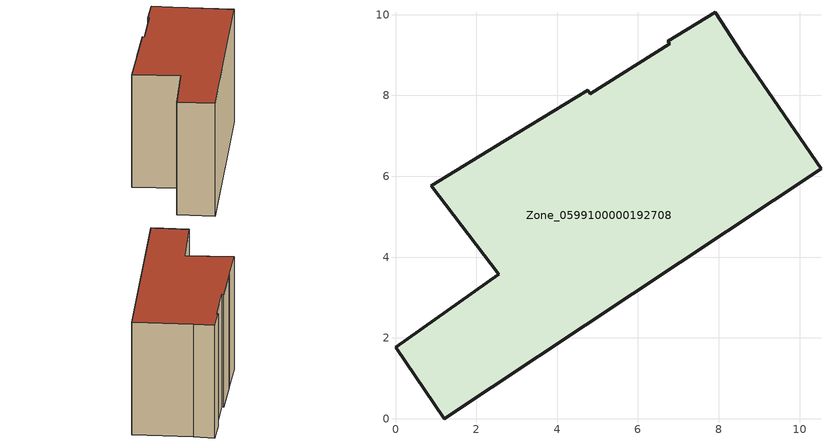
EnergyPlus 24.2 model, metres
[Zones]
Zone_0599100000192708
 floor ground (C_G): 0,1.77 2.55,3.57 0.89,5.77 2.7,6.88 2.77,6.92 4.75,8.13 4.82,8.04 6.79,9.28 6.73,9.34 7.91,10.06 8.57,9.05 10.53,6.18 1.21,0 z0
 wall outside (C_F): 2.55,3.57 0,1.77 1.21,0 10.53,6.18 8.57,9.05 7.91,10.06 6.73,9.34 6.79,9.28 4.82,8.04 4.75,8.13 2.77,6.92 2.7,6.88 0.89,5.77 2.55,3.57 z0:7.18
 roof outside (C_R): 7.91,10.06 6.73,9.34 6.79,9.28 4.82,8.04 4.75,8.13 2.77,6.92 2.7,6.88 0.89,5.77 2.55,3.57 0,1.77 1.21,0 10.53,6.18 8.57,9.05 z7.18
[BUILDING]
Pand.0599100000192708: North Axis=0; Terrain=City; Loads Convergence Tolerance Value=0.04; Temperature Convergence Tolerance Value=0.4; Solar Distribution=FullExterior; Maximum Number of Warmup Days=25; Minimum Number of Warmup Days=1
[Site:Location]
Rotterdam.The.Hague.AP_ZH_NLD Design_Conditions: Latitude=51.96; Longitude=4.45; Time Zone=1; Elevation=-4.5
[SITE:GROUNDTEMPERATURE:BUILDINGSURFACE]
18, 18, 18, 18, 18, 18, 18, 18, 18, 18, 18, 18
[MATERIAL] Thermal Absorptance=0.9; Solar Absorptance=0.7; Visible Absorptance=0.7
Name | Roughness | Thickness | Conductivity | Density | Specific Heat
G.TC.1946 | MediumSmooth | 0.15 | 1 | 540 | 1210
F.TC.1946 | Rough | 0.3 | 0.857143 | 1920 | 840
R.TC.1946 | MediumRough | 0.2 | 0.909091 | 1500 | 1000
[CONSTRUCTION]
C_G: G.TC.1946
C_F: F.TC.1946
C_R: R.TC.1946
[ZONE]
Zone_0599100000192708: Type=1; Multiplier=1; Ceiling Height=Autocalculate; Volume=Autocalculate; Floor Area=autocalculate; Part of Total Floor Area=Yes
[ZONEINFILTRATION:DESIGNFLOWRATE]
Infil_Zone_0599100000192708: Zone or ZoneList or Space or SpaceList=Zone_0599100000192708; Schedule=AlwaysOn; Design Flow Rate Calculation Method=Flow/Area; Flow Rate per Floor Area=0.003; Constant Term Coefficient=1; Temperature Term Coefficient=0; Velocity Term Coefficient=0; Velocity Squared Term Coefficient=0
[HVACTEMPLATE:ZONE:IDEALLOADSAIRSYSTEM]
Zone_0599100000192708: Maximum Heating Supply Air Temperature=50; Minimum Cooling Supply Air Temperature=13; Maximum Heating Supply Air Humidity Ratio=0.0156; Minimum Cooling Supply Air Humidity Ratio=0.0077; Heating Limit=NoLimit; Cooling Limit=NoLimit; Dehumidification Control Type=ConstantSensibleHeatRatio; Cooling Sensible Heat Ratio=0.7; Dehumidification Setpoint=60; Humidification Control Type=None; Humidification Setpoint=30; Outdoor Air Method=None; Outdoor Air Flow Rate per Person=0.00944; Outdoor Air Flow Rate per Zone Floor Area=0; Outdoor Air Flow Rate per Zone=0; Demand Controlled Ventilation Type=None; Outdoor Air Economizer Type=NoEconomizer; Heat Recovery Type=None; Sensible Heat Recovery Effectiveness=0.7; Latent Heat Recovery Effectiveness=0.65
[ZONECONTROL:THERMOSTAT]
ThermostatControl_Zone_0599100000192708: Zone or ZoneList=Zone_0599100000192708; Control Type Schedule=DualSetpointControlType; Control 1=Thermostat_Zone_0599100000192708; Temperature Difference Between Cutout And Setpoint=0
[THERMOSTATSETPOINT:DUALSETPOINT]
Thermostat_Zone_0599100000192708: Heating Setpoint Temperature Schedule=HeatingSetpoint_Zone_0599100000192708; Cooling Setpoint Temperature Schedule=CoolingSetpoint_Zone_0599100000192708
[SCHEDULE:COMPACT]
HeatingSetpoint_Zone_0599100000192708: Through: 12/31, For: AllDays, Until: 24:00, 21
CoolingSetpoint_Zone_0599100000192708: Through: 12/31, For: AllDays, Until: 24:00, 24
DualSetpointControlType: Through: 12/31, For: AllDays, Until: 24:00, 4
AlwaysOn: Through: 12/31, For: AllDays, Until: 24:00, 1
